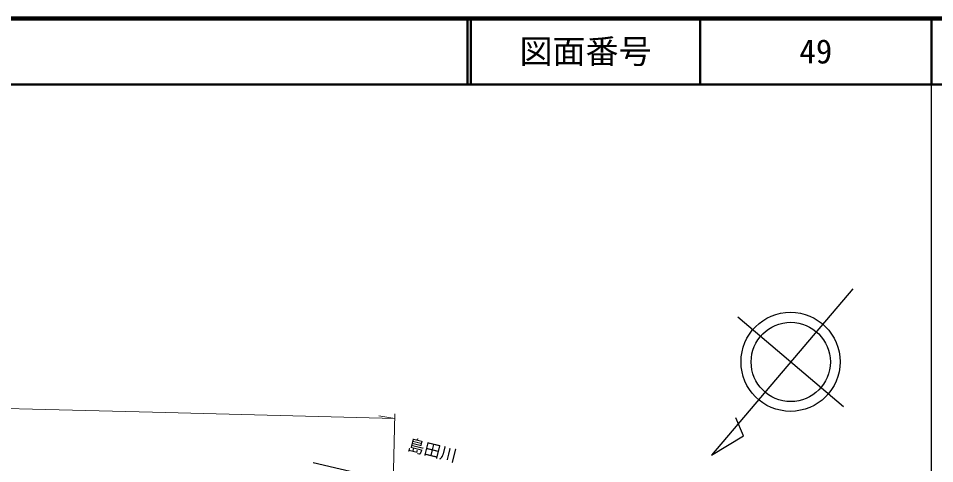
# Model space of a CAD drawing. Units: millimetres at full size, sheet at 1:1000; details may follow other scales. Extents: x 40000 to 680000, y 20000 to 380000.
# Drawn here: x 440712 to 579500, y 312589 to 380000 of the extents above; entities that cross this region are included whole.
import ezdxf
from ezdxf.enums import TextEntityAlignment as Align

# ---------------------------------------------------------------- set-up
doc = ezdxf.new("R2010")
doc.units = ezdxf.units.MM
doc.header["$LTSCALE"] = 1000
for name, color, linetype, lineweight in [('M-BGD', 7, 'Continuous', 25), ('M-BMK-SRVR', 3, 'Continuous', 25), ('M-STR-HTXT', 7, 'Continuous', 13), ('M-TTL', 2, 'Continuous', 140), ('M-TTL-BAND', 7, 'Continuous', 25), ('M-TTL-LINE', 7, 'Continuous', 50)]:
    doc.layers.add(name, color=color, linetype=linetype, lineweight=lineweight)
doc.layers.add('M-BMK-HTXT', color=7, linetype='Continuous')
doc.layers.add('M-TTL-TXT', color=7, linetype='Continuous')
doc.styles.add('ＭＳ ゴシック', font='')
doc.styles.get('ＭＳ ゴシック').set_extended_font_data('MS Gothic')

msp = doc.modelspace()

# ---------------------------------------------------------------- linework, layer by layer
at = {"layer": 'M-BGD'}
msp.add_lwpolyline([(485360, 312776), (540224, 299879), (530392, 299352), (516987, 298677), (511308, 298677), (501185, 300934), (493192, 302608), (484214, 304519), (460788, 309767)], dxfattribs=at)
at = {"layer": 'M-BMK-SRVR'}
for p, q in [((567092, 339031), (545700, 313865)), ((565701, 321182), (549701, 334783)), ((550556, 316788), (549384, 319550)), ((545700, 313865), (550556, 316788))]:
    msp.add_line(p, q, dxfattribs=at)
for centre, radius in [((557669, 328010), 7500), ((557701, 327983), 6000)]:
    msp.add_circle(centre, radius, dxfattribs=at)
at = {"layer": 'M-STR-HTXT'}
for p, q in [((497734, 319446), (495313, 319850)), ((497085, 291855), (497751, 320133))]:
    msp.add_line(p, q, dxfattribs=at)
msp.add_lwpolyline([(366042, 322280), (380284, 322384), (461013, 320381), (497734, 319446)], dxfattribs=at)
at = {"layer": 'M-TTL'}
msp.add_line((680000, 380000), (40000, 380000), dxfattribs=at)
at = {"layer": 'M-TTL-BAND'}
msp.add_line((579000, 20000), (579000, 370000), dxfattribs=at)
at = {"layer": 'M-TTL-LINE'}
for p, q in [((508747, 380000), (508747, 370000)), ((509247, 380000), (509247, 370000)), ((543997, 380000), (543997, 370000)), ((579000, 380000), (579000, 370000)), ((40000, 370000), (680000, 370000))]:
    msp.add_line(p, q, dxfattribs=at)

# ---------------------------------------------------------------- texts
at = {"layer": 'M-BMK-HTXT', "style": 'ＭＳ ゴシック'}
msp.add_text('島田川', height=1833, rotation=346.066, dxfattribs=at).set_placement((503422, 314629), align=Align.MIDDLE_CENTER)
at = {"layer": 'M-TTL-TXT', "style": 'ＭＳ ゴシック'}
for s, p in [('図面番号', (526622, 375000)), ('49', (561497, 375000))]:
    msp.add_text(s, height=3666, dxfattribs=at).set_placement(p, align=Align.MIDDLE_CENTER)

doc.saveas('drawing.dxf')
